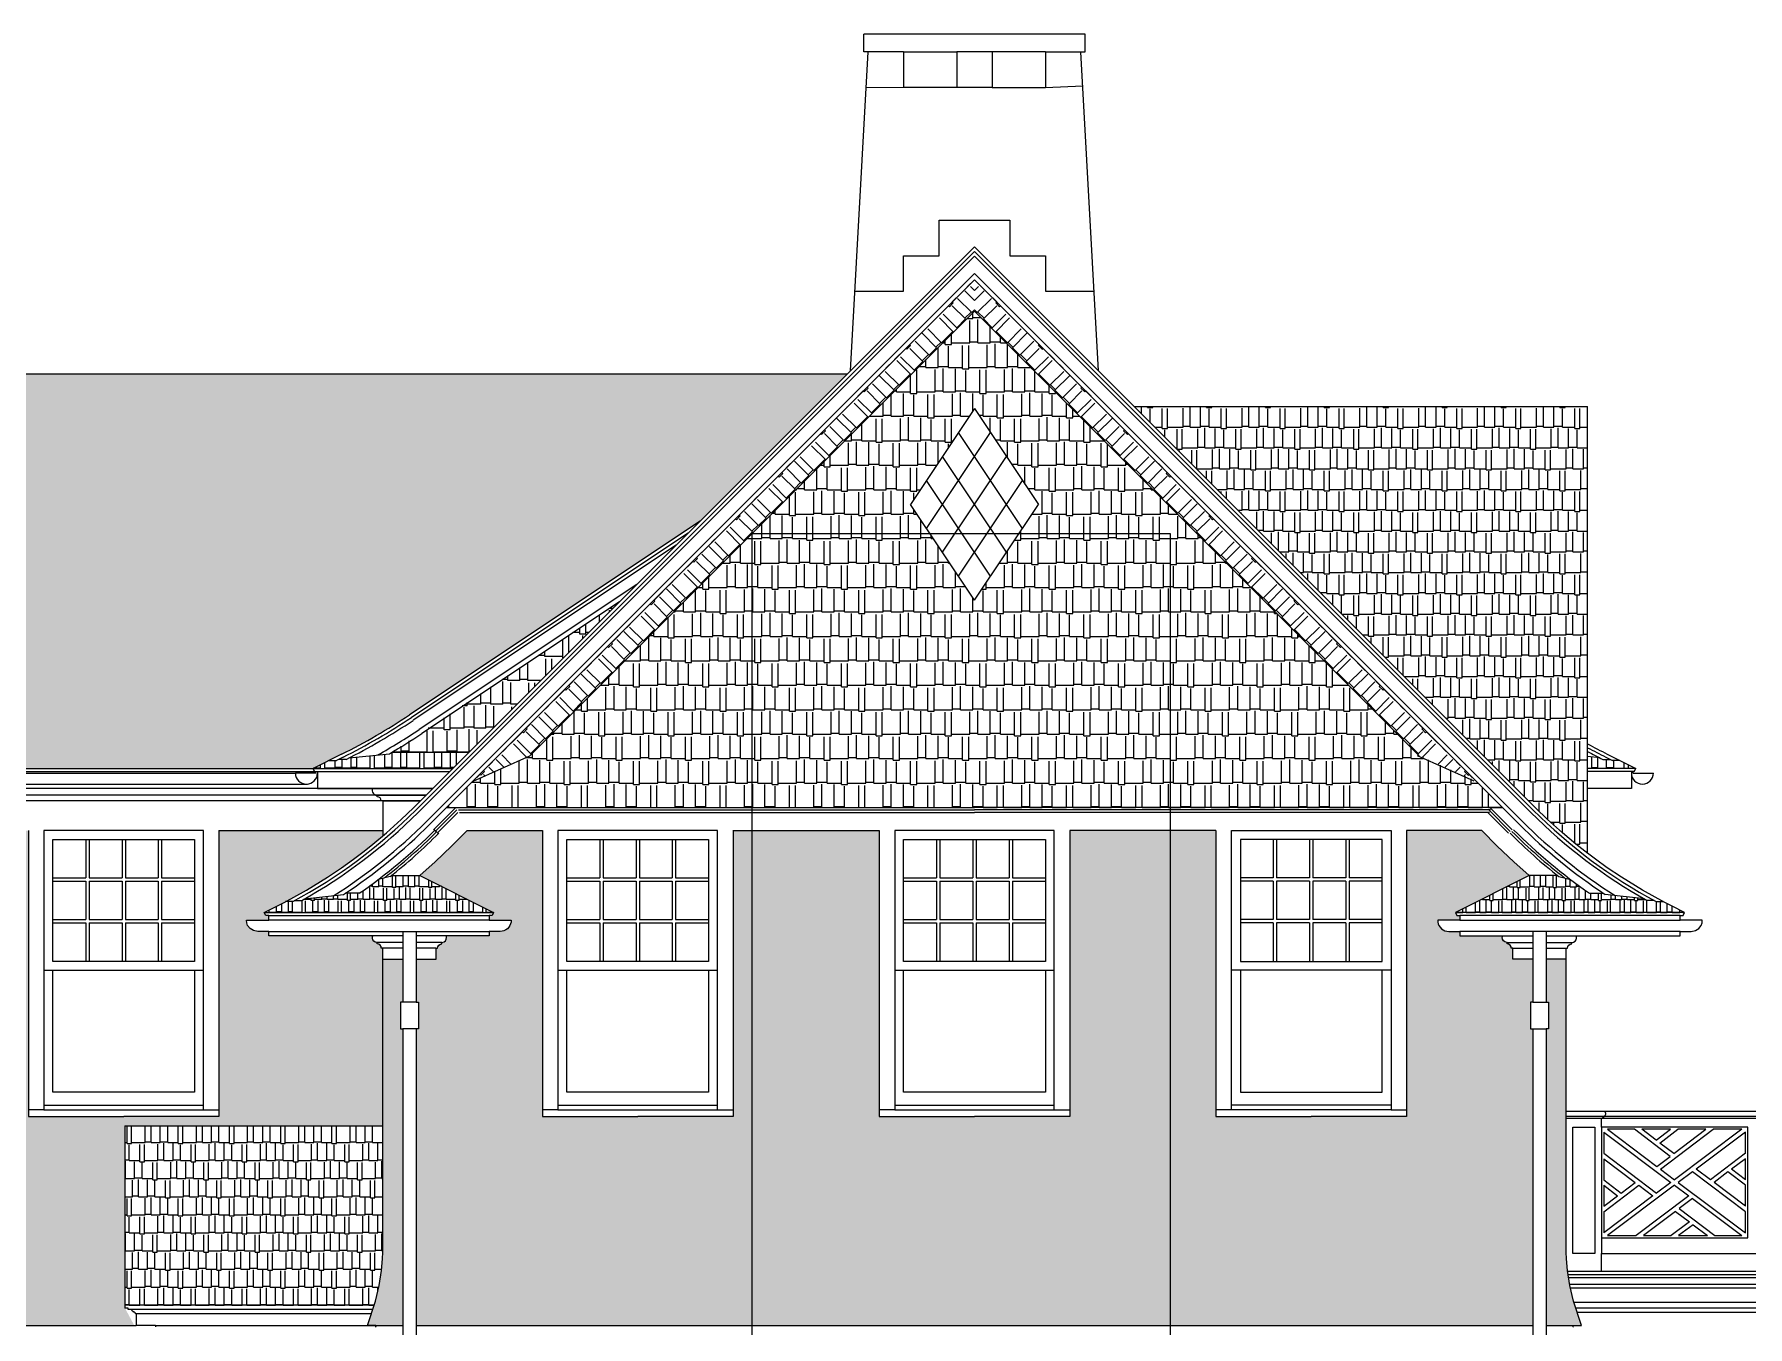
# Model space of a CAD drawing. Header units: inches. Extents: x 1902 to 78711, y -439399 to 11089.
# Drawn here: x 77982.6 to 78369.3, y -3200.3 to -2908.6 of the extents above; entities that cross this region are included whole.
import ezdxf

# ---------------------------------------------------------------- set-up
doc = ezdxf.new("R2010")
doc.units = ezdxf.units.IN
doc.header["$LTSCALE"] = 48
doc.header["$MEASUREMENT"] = 0
doc.layers.add('0_NONPRINT', color=8, linetype='CONTINUOUS', plot=False)
for name, color, linetype in [('1WHITE', 7, 'CONTINUOUS'), ('2MAGENTA', 6, 'CONTINUOUS'), ('3BLUE', 5, 'CONTINUOUS'), ('4CYAN', 4, 'CONTINUOUS'), ('8GREY', 8, 'CONTINUOUS'), ('A-CLEANPRINT', 8, 'CONTINUOUS'), ('A-TEXT', 6, 'CONTINUOUS')]:
    doc.layers.add(name, color=color, linetype=linetype)

# ---------------------------------------------------------------- blocks, each defined once
blk = doc.blocks.new('Window- Bs No trim')
at = {"layer": '1WHITE'}
for points in [[(-16, -2), (16, -2), (16, -29.5), (-16, -29.5)], [(-16, -31.5), (16, -31.5), (16, -59), (-16, -59)]]:
    blk.add_lwpolyline(points, close=True, dxfattribs=at)
at = {"layer": '2MAGENTA'}
blk.add_line((-18, -31.5), (18, -31.5), dxfattribs=at)
blk.add_lwpolyline([(-18, -63), (18, -63), (18, 0), (-18, 0)], close=True, dxfattribs=at)
at = {"layer": '8GREY', "ltscale": 0.25}
for p, q in [((-8.56, -2), (-8.56, -10.67)), ((-7.81, -2), (-7.81, -10.67)), ((-0.37, -2), (-0.37, -10.67)), ((0.38, -2), (0.38, -10.67)), ((7.81, -2), (7.81, -10.67)), ((8.56, -2), (8.56, -10.67)), ((-16, -10.67), (-8.56, -10.67)), ((-16, -11.42), (-8.56, -11.42)), ((-8.56, -11.42), (-8.56, -20.08)), ((-7.81, -10.67), (-0.37, -10.67)), ((-7.81, -11.42), (-0.37, -11.42)), ((-7.81, -11.42), (-7.81, -20.08)), ((-0.37, -11.42), (-0.37, -20.08)), ((0.38, -10.67), (7.81, -10.67)), ((0.38, -11.42), (7.81, -11.42)), ((0.38, -11.42), (0.38, -20.08)), ((7.81, -11.42), (7.81, -20.08)), ((8.56, -10.67), (16, -10.67)), ((8.56, -11.42), (16, -11.42)), ((8.56, -11.42), (8.56, -20.08)), ((-16, -20.08), (-8.56, -20.08)), ((-16, -20.83), (-8.56, -20.83)), ((-8.56, -20.83), (-8.56, -29.5)), ((-7.81, -20.08), (-0.37, -20.08)), ((-7.81, -20.83), (-0.37, -20.83)), ((-7.81, -20.83), (-7.81, -29.5)), ((-0.37, -20.83), (-0.37, -29.5)), ((0.38, -20.08), (7.81, -20.08)), ((0.38, -20.83), (7.81, -20.83)), ((0.38, -20.83), (0.38, -29.5)), ((7.81, -20.83), (7.81, -29.5)), ((8.56, -20.08), (16, -20.08)), ((8.56, -20.83), (16, -20.83)), ((8.56, -20.83), (8.56, -29.5))]:
    blk.add_line(p, q, dxfattribs=at)
at = {"layer": '8GREY'}
blk.add_line((-18, -62), (18, -62), dxfattribs=at)
blk = doc.blocks.new('Window- Bs')
at = {"layer": '1WHITE'}
for p, q in [((-21.51, 0), (-21.51, -64.5)), ((21.51, 0), (21.51, -64.5)), ((-21.51, -64.5), (0, -64.5)), ((21.51, -64.5), (0, -64.5))]:
    blk.add_line(p, q, dxfattribs=at)
at = {"layer": '8GREY'}
for p, q in [((-18, -63), (-21.5, -63)), ((18, -63), (21.5, -63))]:
    blk.add_line(p, q, dxfattribs=at)
at = {"layer": '8GREY', "extrusion": (0, 0, -1), "zscale": -1}
blk.add_blockref('Window- Bs No trim', (0, 0), dxfattribs=at)

msp = doc.modelspace()

# ---------------------------------------------------------------- hatches: boundary and pattern name
at = {"layer": '8GREY'}
h = msp.add_hatch(dxfattribs=at)
h.set_pattern_fill('AR-RSHKE', color=256, scale=0.4, angle=314.9956, style=0)
h.set_pattern_definition([(225.0044, (78242.9254, -2915.841), (-10.60631, -3.8192), [2.4, -2, 2.8, -1.2, 3.6, -1.6]), (225.0044, (78241.087, -2917.3966), (-10.60631, -3.8192), [2, -7.6, 1.6, -2.4]), (225.0044, (78238.047, -2921.1445), (-10.60631, -3.8192), [1.2, -12.4]), (135.0044, (78242.9254, -2915.841), (-0.9904, 5.7982), [4.6, -14.6]), (135.0044, (78241.2285, -2917.538), (-0.9904, 5.7982), [4.5, -14.7]), (135.0044, (78239.8144, -2918.9524), (-0.9904, 5.7982), [4.2, -15]), (135.0044, (78238.0468, -2921.1445), (-0.9904, 5.7982), [4.6, -14.6]), (135.0044, (78237.1984, -2921.993), (-0.9904, 5.7982), [4.6, -14.6]), (135.0044, (78234.4408, -2924.3268), (-0.9904, 5.7982), [4.4, -14.8])])
h.paths.add_polyline_path([(78194.77, -2964), (78194.77, -2971.07), (78094.39, -3071.44), (78081.62, -3077.15)])
h = msp.add_hatch(dxfattribs=at)
h.set_pattern_fill('AR-RSHKE', color=256, scale=0.4, angle=314.9956, style=0)
h.set_pattern_definition([(314.9956, (78146.6085, -2915.841), (10.60631, -3.8192), [2.4, -2, 2.8, -1.2, 3.6, -1.6]), (314.9956, (78148.447, -2917.3966), (10.60631, -3.8192), [2, -7.6, 1.6, -2.4]), (314.9956, (78151.487, -2921.1445), (10.60631, -3.8192), [1.2, -12.4]), (44.9956, (78146.6085, -2915.841), (0.9904, 5.7982), [4.6, -14.6]), (44.9956, (78148.3054, -2917.538), (0.9904, 5.7982), [4.5, -14.7]), (44.9956, (78149.7195, -2918.9524), (0.9904, 5.7982), [4.2, -15]), (44.9956, (78151.487, -2921.1445), (0.9904, 5.7982), [4.6, -14.6]), (44.9956, (78152.3356, -2921.993), (0.9904, 5.7982), [4.6, -14.6]), (44.9956, (78155.093, -2924.3268), (0.9904, 5.7982), [4.4, -14.8])])
h.paths.add_polyline_path([(78194.77, -2964), (78194.77, -2971.07), (78295.14, -3071.44), (78307.91, -3077.15)])
h = msp.add_hatch(dxfattribs=at)
h.set_pattern_fill('AR-RSHKE', color=256, scale=0.46, style=0)
h.set_pattern_definition([(0, (77581.6694, -3083.1466), (11.73, 5.52), [2.76, -2.3, 3.22, -1.38, 4.14, -1.84]), (0, (77584.4294, -3082.9166), (11.73, 5.52), [2.3, -8.74, 1.84, -2.76]), (0, (77589.9494, -3083.4916), (11.73, 5.52), [1.38, -14.26]), (90, (77581.6694, -3083.1466), (-3.91, 5.52), [5.29, -16.79]), (90, (77584.4294, -3083.1466), (-3.91, 5.52), [5.175, -16.905]), (90, (77586.7294, -3083.1466), (-3.91, 5.52), [4.83, -17.25]), (90, (77589.9494, -3083.4916), (-3.91, 5.52), [5.29, -16.79]), (90, (77591.3294, -3083.4916), (-3.91, 5.52), [5.29, -16.79]), (90, (77595.4694, -3083.1466), (-3.91, 5.52), [5.06, -17.02])])
h.paths.add_polyline_path([(78194.77, -2971.07), (78194.77, -2993.07), (78180.34, -3014.7), (78194.77, -3036.34), (78209.19, -3014.7), (78194.77, -2993.07), (78194.77, -2971.07), (78295.14, -3071.44), (78307.91, -3077.15), (78313.91, -3083.15), (78194.77, -3083.15), (78075.62, -3083.15), (78081.62, -3077.15), (78094.39, -3071.44)])
h = msp.add_hatch(dxfattribs=at)
h.set_pattern_fill('AR-RSHKE', color=256, scale=0.312, style=0)
h.set_pattern_definition([(180, (77974.7007, -3074.296), (-7.956, 3.744), [1.872, -1.56, 2.184, -0.936, 2.808, -1.248]), (180, (77972.8287, -3074.14), (-7.956, 3.744), [1.56, -5.928, 1.248, -1.872]), (180, (77969.0847, -3074.53), (-7.956, 3.744), [0.936, -9.672]), (90, (77974.7007, -3074.296), (2.652, 3.744), [3.588, -11.388]), (90, (77972.8287, -3074.296), (2.652, 3.744), [3.51, -11.466]), (90, (77971.2687, -3074.296), (2.652, 3.744), [3.276, -11.7]), (90, (77969.0847, -3074.53), (2.652, 3.744), [3.588, -11.388]), (90, (77968.1487, -3074.53), (2.652, 3.744), [3.588, -11.388]), (90, (77965.3407, -3074.296), (2.652, 3.744), [3.432, -11.544])])
h.paths.add_polyline_path([(77671.39, -2985.2), (78166.14, -2985.2), (78132.86, -3018.48), (78067.27, -3062.21), (78059.75, -3066.89), (78051.96, -3071.09), (78045.53, -3074.31), (77760.49, -3074.3)])
h = msp.add_hatch(dxfattribs=at)
h.set_pattern_fill('AR-RSHKE', color=256, scale=0.391, style=0)
h.set_pattern_definition([(7e-15, (78333.1406, -2992.573), (9.9705, 4.692), [2.346, -1.955, 2.737, -1.173, 3.519, -1.564]), (7e-15, (78335.4866, -2992.3777), (9.9705, 4.692), [1.955, -7.429, 1.564, -2.346]), (7e-15, (78340.1786, -2992.8664), (9.9705, 4.692), [1.173, -12.121]), (90, (78333.1406, -2992.5732), (-3.3235, 4.692), [4.4965, -14.2715]), (90, (78335.4866, -2992.5732), (-3.3235, 4.692), [4.39875, -14.36925]), (90, (78337.4416, -2992.5732), (-3.3235, 4.692), [4.1055, -14.6625]), (90, (78340.1786, -2992.8664), (-3.3235, 4.692), [4.4965, -14.2715]), (90, (78341.3516, -2992.8664), (-3.3235, 4.692), [4.4965, -14.2715]), (90, (78344.8706, -2992.5732), (-3.3235, 4.692), [4.301, -14.467])])
h.paths.add_polyline_path([(78321.38, -3083.18), (78230.77, -2992.57), (78333.14, -2992.57), (78333.14, -3093.48), (78332.48, -3092.98), (78330.51, -3091.42), (78327.47, -3088.86), (78324.11, -3085.83)])
h = msp.add_hatch(dxfattribs=at)
h.set_pattern_fill('AR-RSHKE', color=256, scale=0.45, style=0)
h.set_pattern_definition([(180, (78080.6977, -3070.643), (-11.475, 5.4), [2.7, -2.25, 3.15, -1.35, 4.05, -1.8]), (180, (78077.9977, -3070.418), (-11.475, 5.4), [2.25, -8.55, 1.8, -2.7]), (180, (78072.5977, -3070.9804), (-11.475, 5.4), [1.35, -13.95]), (90, (78080.6977, -3070.643), (3.825, 5.4), [5.175, -16.425]), (90, (78077.9977, -3070.643), (3.825, 5.4), [5.0625, -16.5375]), (90, (78075.7477, -3070.643), (3.825, 5.4), [4.725, -16.875]), (90, (78072.5977, -3070.9804), (3.825, 5.4), [5.175, -16.425]), (90, (78071.2477, -3070.9804), (3.825, 5.4), [5.175, -16.425]), (90, (78067.1977, -3070.643), (3.825, 5.4), [4.95, -16.65])])
h.paths.add_polyline_path([(78114.65, -3036.69), (78080.7, -3070.64), (78063.33, -3070.64)])
h = msp.add_hatch(dxfattribs=at)
h.set_pattern_fill('AR-RSHKE', color=256, scale=0.33, style=0)
h.set_pattern_definition([(180, (77145.2678, -3074.2905), (-8.415, 3.96), [1.98, -1.65, 2.31, -0.99, 2.97, -1.32]), (180, (77143.2878, -3074.1255), (-8.415, 3.96), [1.65, -6.27, 1.32, -1.98]), (180, (77139.3278, -3074.538), (-8.415, 3.96), [0.99, -10.23]), (90, (77145.2678, -3074.2905), (2.805, 3.96), [3.795, -12.045]), (90, (77143.2878, -3074.2905), (2.805, 3.96), [3.7125, -12.1275]), (90, (77141.6378, -3074.2905), (2.805, 3.96), [3.465, -12.375]), (90, (77139.3278, -3074.538), (2.805, 3.96), [3.795, -12.045]), (90, (77138.3378, -3074.538), (2.805, 3.96), [3.795, -12.045]), (90, (77135.3678, -3074.2905), (2.805, 3.96), [3.63, -12.21])])
edge = h.paths.add_edge_path()
edge.add_line((78080.7, -3070.64), (78077.03, -3074.31))
edge.add_line((78077.03, -3074.31), (78045.53, -3074.31))
edge.add_line((78045.53, -3074.31), (78049.1, -3072.52))
edge.add_line((78049.1, -3072.52), (78050.78, -3072.52))
edge.add_line((78050.78, -3072.52), (78051.28, -3072.27))
edge.add_line((78051.28, -3072.27), (78052.96, -3072.27))
edge.add_arc((77988.23, -2943.64), 144, 296.7137, 297.0148)
edge.add_line((78053.64, -3071.93), (78062.74, -3070.99))
edge.add_arc((77988.23, -2943.64), 147.55, 300.3294, 300.5981)
edge.add_line((78063.33, -3070.64), (78073.94, -3070.64))
edge.add_line((78073.94, -3070.64), (78080.7, -3070.64))
h = msp.add_hatch(dxfattribs=at)
h.set_pattern_fill('AR-RSHKE', color=256, scale=0.33, style=0)
h.set_pattern_definition([(0, (79244.259, -3074.283), (8.415, 3.96), [1.98, -1.65, 2.31, -0.99, 2.97, -1.32]), (0, (79246.239, -3074.118), (8.415, 3.96), [1.65, -6.27, 1.32, -1.98]), (0, (79250.199, -3074.5306), (8.415, 3.96), [0.99, -10.23]), (90, (79244.2591, -3074.283), (-2.805, 3.96), [3.795, -12.045]), (90, (79246.2391, -3074.283), (-2.805, 3.96), [3.7125, -12.1275]), (90, (79247.8891, -3074.283), (-2.805, 3.96), [3.465, -12.375]), (90, (79250.1991, -3074.5306), (-2.805, 3.96), [3.795, -12.045]), (90, (79251.1891, -3074.5306), (-2.805, 3.96), [3.795, -12.045]), (90, (79254.1591, -3074.283), (-2.805, 3.96), [3.63, -12.21])])
edge = h.paths.add_edge_path()
edge.add_line((78333.14, -3071.64), (78333.14, -3074.3))
edge.add_line((78333.14, -3074.3), (78344, -3074.3))
edge.add_line((78344, -3074.3), (78340.42, -3072.51))
edge.add_line((78340.42, -3072.51), (78338.75, -3072.51))
edge.add_line((78338.75, -3072.51), (78338.25, -3072.26))
edge.add_line((78338.25, -3072.26), (78336.57, -3072.26))
edge.add_arc((78401.3, -2943.63), 144, 242.9852, 243.2863, ccw=False)
edge.add_line((78335.89, -3071.92), (78333.14, -3071.64))
h = msp.add_hatch(dxfattribs=at)
h.set_pattern_fill('AR-RSHKE', color=256, scale=0.47, style=0)
h.set_pattern_definition([(0, (77868.6684, -3200.053), (11.985, 5.64), [2.82, -2.35, 3.29, -1.41, 4.23, -1.88]), (0, (77871.4884, -3199.818), (11.985, 5.64), [2.35, -8.93, 1.88, -2.82]), (0, (77877.1284, -3200.4055), (11.985, 5.64), [1.41, -14.57]), (90, (77868.6684, -3200.053), (-3.995, 5.64), [5.405, -17.155]), (90, (77871.4884, -3200.053), (-3.995, 5.64), [5.2875, -17.2725]), (90, (77873.8384, -3200.053), (-3.995, 5.64), [4.935, -17.625]), (90, (77877.1284, -3200.4055), (-3.995, 5.64), [5.405, -17.155]), (90, (77878.5384, -3200.4055), (-3.995, 5.64), [5.405, -17.155]), (90, (77882.7684, -3200.053), (-3.995, 5.64), [5.17, -17.39])])
edge = h.paths.add_edge_path()
edge.add_line((78003.06, -3154.96), (78061.27, -3154.96))
edge.add_line((78061.27, -3154.96), (78061.27, -3114.87))
edge.add_line((78061.27, -3114.87), (78060.91, -3114.87))
edge.add_line((78060.91, -3114.87), (78060.84, -3114.54))
edge.add_line((78060.84, -3114.54), (78060.63, -3114.21))
edge.add_line((78060.63, -3114.21), (78060.32, -3114))
edge.add_line((78060.32, -3114), (78059.97, -3113.94))
edge.add_line((78059.97, -3113.94), (78059.97, -3113.6))
edge.add_line((78059.97, -3113.6), (78059.55, -3113.51))
edge.add_line((78059.55, -3113.51), (78059.2, -3113.28))
edge.add_line((78059.2, -3113.28), (78058.98, -3112.97))
edge.add_line((78058.98, -3112.97), (78058.85, -3112.5))
edge.add_line((78058.85, -3112.5), (78058.96, -3112.1))
edge.add_line((78058.96, -3112.1), (78035.52, -3112.1))
edge.add_line((78035.52, -3112.1), (78035.52, -3111.1))
edge.add_line((78035.52, -3111.1), (78033.02, -3111.1))
edge.add_line((78033.02, -3111.1), (78032.09, -3110.92))
edge.add_line((78032.09, -3110.92), (78031.32, -3110.44))
edge.add_line((78031.32, -3110.44), (78030.74, -3109.74))
edge.add_line((78030.74, -3109.74), (78030.58, -3109.18))
edge.add_line((78030.58, -3109.18), (78030.52, -3108.6))
edge.add_line((78030.52, -3108.6), (78035.52, -3108.6))
edge.add_line((78035.52, -3108.6), (78035.52, -3108.22))
edge.add_line((78035.52, -3108.22), (78035.52, -3107.48))
edge.add_line((78035.52, -3107.48), (78034.85, -3107.48))
edge.add_line((78034.85, -3107.48), (78034.51, -3106.81))
edge.add_line((78034.51, -3106.81), (78037.36, -3105.38))
edge.add_line((78037.36, -3105.38), (78039, -3104.55))
edge.add_line((78039, -3104.55), (78044, -3101.79))
edge.add_line((78044, -3101.79), (78048.73, -3098.89))
edge.add_line((78048.73, -3098.89), (78051.95, -3096.72))
edge.add_line((78051.95, -3096.72), (78054.62, -3094.82))
edge.add_line((78054.62, -3094.82), (78057.05, -3092.98))
edge.add_line((78057.05, -3092.98), (78059.02, -3091.42))
edge.add_line((78059.02, -3091.42), (78061.27, -3089.53))
edge.add_line((78061.27, -3089.53), (78061.27, -3088.36))
edge.add_line((78061.27, -3088.36), (78024.27, -3088.36))
edge.add_line((78024.27, -3088.36), (78024.27, -3152.86))
edge.add_line((78024.27, -3152.86), (78002.77, -3152.86))
edge.add_line((78002.77, -3152.86), (77981.26, -3152.86))
edge.add_line((77981.26, -3152.86), (77981.26, -3088.36))
edge.add_line((77981.26, -3088.36), (77940.27, -3088.36))
edge.add_line((77940.27, -3088.36), (77940.27, -3152.86))
edge.add_line((77940.27, -3152.86), (77918.77, -3152.86))
edge.add_line((77918.77, -3152.86), (77897.26, -3152.86))
edge.add_line((77897.26, -3152.86), (77897.26, -3088.36))
edge.add_line((77897.26, -3088.36), (77856.27, -3088.36))
edge.add_line((77856.27, -3088.36), (77856.27, -3152.86))
edge.add_line((77856.27, -3152.86), (77834.77, -3152.86))
edge.add_line((77834.77, -3152.86), (77813.26, -3152.86))
edge.add_line((77813.26, -3152.86), (77813.26, -3088.36))
edge.add_line((77813.26, -3088.36), (77774.91, -3088.36))
edge.add_line((77774.91, -3088.36), (77775.47, -3088.86))
edge.add_line((77775.47, -3088.86), (77778.51, -3091.42))
edge.add_line((77778.51, -3091.42), (77780.48, -3092.98))
edge.add_line((77780.48, -3092.98), (77782.91, -3094.82))
edge.add_line((77782.91, -3094.82), (77785.58, -3096.72))
edge.add_line((77785.58, -3096.72), (77788.81, -3098.89))
edge.add_line((77788.81, -3098.89), (77793.54, -3101.79))
edge.add_line((77793.54, -3101.79), (77798.54, -3104.55))
edge.add_line((77798.54, -3104.55), (77800.18, -3105.38))
edge.add_line((77800.18, -3105.38), (77803.03, -3106.81))
edge.add_line((77803.03, -3106.81), (77802.69, -3107.48))
edge.add_line((77802.69, -3107.48), (77802.02, -3107.48))
edge.add_line((77802.02, -3107.48), (77802.02, -3108.22))
edge.add_line((77802.02, -3108.22), (77802.02, -3108.6))
edge.add_line((77802.02, -3108.6), (77807.01, -3108.6))
edge.add_line((77807.01, -3108.6), (77806.95, -3109.18))
edge.add_line((77806.95, -3109.18), (77806.79, -3109.74))
edge.add_line((77806.79, -3109.74), (77806.22, -3110.44))
edge.add_line((77806.22, -3110.44), (77805.45, -3110.92))
edge.add_line((77805.45, -3110.92), (77804.52, -3111.1))
edge.add_line((77804.52, -3111.1), (77802.02, -3111.1))
edge.add_line((77802.02, -3111.1), (77802.02, -3112.1))
edge.add_line((77802.02, -3112.1), (77778.57, -3112.1))
edge.add_line((77778.57, -3112.1), (77778.68, -3112.5))
edge.add_line((77778.68, -3112.5), (77778.55, -3112.97))
edge.add_line((77778.55, -3112.97), (77778.33, -3113.28))
edge.add_line((77778.33, -3113.28), (77777.98, -3113.51))
edge.add_line((77777.98, -3113.51), (77777.56, -3113.6))
edge.add_line((77777.56, -3113.6), (77777.56, -3113.94))
edge.add_line((77777.56, -3113.94), (77777.21, -3114))
edge.add_line((77777.21, -3114), (77776.9, -3114.21))
edge.add_line((77776.9, -3114.21), (77776.69, -3114.54))
edge.add_line((77776.69, -3114.54), (77776.63, -3114.87))
edge.add_line((77776.63, -3114.87), (77776.27, -3114.87))
edge.add_line((77776.27, -3114.87), (77776.27, -3114.87))
edge.add_line((77776.27, -3114.87), (77776.27, -3183.55))
edge.add_line((77776.27, -3183.55), (77776.36, -3185.01))
edge.add_line((77776.36, -3185.01), (77776.6, -3187.66))
edge.add_line((77776.6, -3187.66), (77777.12, -3191.07))
edge.add_line((77777.12, -3191.07), (77777.92, -3194.56))
edge.add_line((77777.92, -3194.56), (77779.77, -3200.05))
edge.add_line((77779.77, -3200.05), (77780.86, -3200.05))
edge.add_arc((77733.77, -3164.1), 59.25, 322.6421, 357.0166)
edge.add_line((77792.94, -3167.18), (77840.6, -3167.18))
edge.add_arc((77899.77, -3164.1), 59.25, 182.9834, 217.358)
edge.add_line((77852.67, -3200.05), (78005.16, -3200.05))
edge.add_line((78005.16, -3200.05), (78003.06, -3196.15))
edge.add_line((78003.06, -3196.15), (78003.06, -3154.96))
h = msp.add_hatch(dxfattribs=at)
h.set_pattern_fill('AR-RSHKE', color=256, scale=0.47, style=0)
h.set_pattern_definition([(0, (77580.184, -3200.0527), (11.985, 5.64), [2.82, -2.35, 3.29, -1.41, 4.23, -1.88]), (0, (77583.004, -3199.8177), (11.985, 5.64), [2.35, -8.93, 1.88, -2.82]), (0, (77588.644, -3200.405), (11.985, 5.64), [1.41, -14.57]), (90, (77580.184, -3200.0527), (-3.995, 5.64), [5.405, -17.155]), (90, (77583.004, -3200.0527), (-3.995, 5.64), [5.2875, -17.2725]), (90, (77585.354, -3200.0527), (-3.995, 5.64), [4.935, -17.625]), (90, (77588.644, -3200.405), (-3.995, 5.64), [5.405, -17.155]), (90, (77590.054, -3200.405), (-3.995, 5.64), [5.405, -17.155]), (90, (77594.284, -3200.0527), (-3.995, 5.64), [5.17, -17.39])])
h.paths.add_polyline_path([(78068.77, -3133.1), (78069.27, -3133.1), (78069.27, -3127.1), (78068.77, -3127.1), (78068.77, -3117.35), (78073.26, -3117.35), (78073.26, -3114.87), (78073.62, -3114.87), (78073.68, -3114.55), (78073.9, -3114.21), (78074.27, -3113.98), (78074.56, -3113.94), (78074.56, -3113.6), (78075.06, -3113.48), (78075.39, -3113.22), (78075.58, -3112.88), (78075.66, -3112.42), (78075.57, -3112.1), (78085.23, -3112.1), (78085.23, -3111.1), (78088.02, -3111.1), (78088.59, -3110.95), (78089.01, -3110.75), (78089.35, -3110.5), (78089.69, -3110.15), (78089.94, -3109.77), (78090.09, -3109.41), (78090.19, -3109.04), (78090.23, -3108.6), (78085.23, -3108.6), (78085.23, -3107.48), (78085.9, -3107.48), (78086.23, -3106.81), (78069.6, -3098.49), (78073.06, -3095.4), (78076.78, -3091.83), (78080.25, -3088.36), (78097.26, -3088.36), (78097.26, -3152.86), (78118.77, -3152.86), (78140.27, -3152.86), (78140.27, -3088.36), (78173.26, -3088.36), (78173.26, -3152.86), (78194.77, -3152.86), (78216.27, -3152.86), (78216.27, -3088.36), (78249.26, -3088.36), (78249.26, -3152.86), (78270.77, -3152.86), (78292.27, -3152.86), (78292.27, -3088.36), (78309.28, -3088.36), (78312.76, -3091.83), (78316.47, -3095.4), (78319.93, -3098.49), (78303.3, -3106.81), (78303.64, -3107.48), (78304.31, -3107.48), (78304.31, -3108.6), (78299.31, -3108.6), (78299.34, -3109.04), (78299.44, -3109.41), (78299.59, -3109.77), (78299.84, -3110.15), (78300.18, -3110.5), (78300.52, -3110.75), (78300.94, -3110.95), (78301.38, -3111.07), (78301.81, -3111.1), (78304.31, -3111.1), (78304.31, -3112.1), (78313.96, -3112.1), (78313.87, -3112.42), (78313.95, -3112.88), (78314.15, -3113.22), (78314.48, -3113.48), (78314.98, -3113.6), (78314.98, -3113.94), (78315.26, -3113.98), (78315.64, -3114.21), (78315.85, -3114.55), (78315.91, -3114.87), (78316.27, -3114.87), (78316.27, -3117.35), (78320.77, -3117.35), (78320.77, -3127.1), (78320.27, -3127.1), (78320.27, -3133.1), (78320.77, -3133.1), (78320.77, -3200.05), (78068.77, -3200.05)])
h.paths.add_polyline_path([(78323.77, -3133.1), (78324.27, -3133.1), (78324.27, -3127.1), (78323.77, -3127.1), (78323.77, -3117.35), (78328.27, -3117.35), (78328.27, -3183.55), (78328.36, -3185.01), (78328.6, -3187.66), (78329.12, -3191.07), (78329.92, -3194.56), (78331.77, -3200.05), (78323.77, -3200.05)])
h.paths.add_polyline_path([(78061.27, -3117.35), (78065.77, -3117.35), (78065.77, -3127.1), (78065.27, -3127.1), (78065.27, -3133.1), (78065.77, -3133.1), (78065.77, -3200.05), (78059.64, -3200.05), (78059.64, -3200.05), (78057.76, -3200.05), (78059.61, -3194.56), (78060.41, -3191.07), (78060.94, -3187.66), (78061.18, -3185.01), (78061.27, -3183.55)])
h = msp.add_hatch(dxfattribs=at)
h.set_pattern_fill('AR-RSHKE', color=256, scale=0.24, style=0)
h.set_pattern_definition([(180, (79304.7254, -3106.805), (-6.12, 2.88), [1.44, -1.2, 1.68, -0.72, 2.16, -0.96]), (180, (79303.2854, -3106.685), (-6.12, 2.88), [1.2, -4.56, 0.96, -1.44]), (180, (79300.4054, -3106.985), (-6.12, 2.88), [0.72, -7.44]), (90, (79304.7254, -3106.805), (2.04, 2.88), [2.76, -8.76]), (90, (79303.2854, -3106.805), (2.04, 2.88), [2.7, -8.82]), (90, (79302.0854, -3106.805), (2.04, 2.88), [2.52, -9]), (90, (79300.4054, -3106.985), (2.04, 2.88), [2.76, -8.76]), (90, (79299.6854, -3106.985), (2.04, 2.88), [2.76, -8.76]), (90, (79297.5254, -3106.805), (2.04, 2.88), [2.64, -8.88])])
edge = h.paths.add_edge_path()
edge.add_arc((77984.35, -2999.41), 123.75, 303.3635, 303.5926)
edge.add_line((78052.82, -3102.49), (78055.94, -3102.49))
edge.add_arc((77984.35, -2999.41), 125.5, 304.7771, 307.2174)
edge.add_line((78060.26, -3099.35), (78062.89, -3098.73))
edge.add_arc((77984.35, -2999.41), 126.62, 308.3338, 308.5107)
edge.add_line((78063.2, -3098.49), (78069.6, -3098.49))
edge.add_line((78069.6, -3098.49), (78086.23, -3106.81))
edge.add_line((78086.23, -3106.81), (78034.51, -3106.81))
edge.add_line((78034.51, -3106.81), (78039.32, -3104.37))
edge.add_line((78039.32, -3104.37), (78040.95, -3104.37))
edge.add_arc((77984.35, -2999.41), 119.25, 298.3358, 298.5878)
edge.add_line((78041.41, -3104.12), (78042.96, -3104.12))
edge.add_arc((77984.35, -2999.41), 120, 299.238, 299.5719)
edge.add_line((78043.57, -3103.77), (78052.41, -3102.76))
h = msp.add_hatch(dxfattribs=at)
h.set_pattern_fill('AR-RSHKE', color=256, scale=0.24, style=0)
h.set_pattern_definition([(7e-15, (77084.8086, -3106.805), (6.12, 2.88), [1.44, -1.2, 1.68, -0.72, 2.16, -0.96]), (7e-15, (77086.2486, -3106.685), (6.12, 2.88), [1.2, -4.56, 0.96, -1.44]), (7e-15, (77089.1286, -3106.985), (6.12, 2.88), [0.72, -7.44]), (90, (77084.8086, -3106.805), (-2.04, 2.88), [2.76, -8.76]), (90, (77086.2486, -3106.805), (-2.04, 2.88), [2.7, -8.82]), (90, (77087.4486, -3106.805), (-2.04, 2.88), [2.52, -9]), (90, (77089.1286, -3106.985), (-2.04, 2.88), [2.76, -8.76]), (90, (77089.8486, -3106.985), (-2.04, 2.88), [2.76, -8.76]), (90, (77092.0086, -3106.805), (-2.04, 2.88), [2.64, -8.88])])
edge = h.paths.add_edge_path()
edge.add_arc((78405.18, -2999.41), 123.75, 236.4074, 236.6365, ccw=False)
edge.add_line((78336.71, -3102.49), (78333.6, -3102.49))
edge.add_arc((78405.18, -2999.41), 125.5, 232.7826, 235.2229, ccw=False)
edge.add_line((78329.27, -3099.35), (78326.64, -3098.73))
edge.add_arc((78405.18, -2999.41), 126.62, 231.4893, 231.6662, ccw=False)
edge.add_line((78326.34, -3098.49), (78319.93, -3098.49))
edge.add_line((78319.93, -3098.49), (78303.3, -3106.81))
edge.add_line((78303.3, -3106.81), (78355.03, -3106.81))
edge.add_line((78355.03, -3106.81), (78350.21, -3104.37))
edge.add_line((78350.21, -3104.37), (78348.58, -3104.37))
edge.add_arc((78405.18, -2999.41), 119.25, 241.4122, 241.6642, ccw=False)
edge.add_line((78348.12, -3104.12), (78346.57, -3104.12))
edge.add_arc((78405.18, -2999.41), 120, 240.4281, 240.762, ccw=False)
edge.add_line((78345.96, -3103.77), (78337.13, -3102.76))
h = msp.add_hatch(dxfattribs=at)
h.set_pattern_fill('AR-RSHKE,_O', color=256, scale=0.34)
h.set_pattern_definition([(2e-11, (78034.981, -3195.479), (8.67, 4.08), [2.04, -1.7, 2.38, -1.02, 3.06, -1.36]), (2e-11, (78037.021, -3195.309), (8.67, 4.08), [1.7, -6.46, 1.36, -2.04]), (2e-11, (78041.101, -3195.734), (8.67, 4.08), [1.02, -10.54]), (90, (78034.981, -3195.4792), (-2.89, 4.08), [3.91, -12.41]), (90, (78037.021, -3195.4792), (-2.89, 4.08), [3.825, -12.495]), (90, (78038.721, -3195.4792), (-2.89, 4.08), [3.57, -12.75]), (90, (78041.101, -3195.7342), (-2.89, 4.08), [3.91, -12.41]), (90, (78042.121, -3195.7342), (-2.89, 4.08), [3.91, -12.41]), (90, (78045.181, -3195.4792), (-2.89, 4.08), [3.74, -12.58])])
h.paths.add_polyline_path([(78061.27, -3183.55), (78061.27, -3154.96), (78003.06, -3154.96), (78003.06, -3195.48), (78059.3, -3195.48), (78059.61, -3194.56), (78060.41, -3191.07), (78060.94, -3187.66), (78061.18, -3185.01)])

# ---------------------------------------------------------------- linework, layer by layer
at = {"layer": '0_NONPRINT'}
for q in [(78094.39, -3071.44), (78295.14, -3071.44)]:
    msp.add_line((78194.77, -2971.07), q, dxfattribs=at)
at = {"layer": '1WHITE'}
for p, q in [((78194.77, -2958.69), (78069.2, -3084.26)), ((78194.77, -2958.69), (78320.33, -3084.26)), ((78194.77, -2964), (78071.86, -3086.91)), ((78194.77, -2964), (78317.68, -3086.91)), ((78127.45, -3023.89), (78068.11, -3063.45)), ((78114.65, -3036.69), (78070.07, -3066.41)), ((78049.1, -3072.52), (78050.78, -3072.52)), ((78052.29, -3071.76), (78050.78, -3072.52)), ((78052.96, -3072.27), (78051.28, -3072.27)), ((78053.64, -3071.93), (78062.74, -3070.99)), ((78081.62, -3077.15), (78094.39, -3071.44)), ((78307.54, -3077.15), (78294.76, -3071.44)), ((77760.49, -3074.3), (78077.04, -3074.3)), ((78045.53, -3074.31), (78077.03, -3074.31)), ((78045.86, -3074.98), (78076.36, -3074.98)), ((78069.72, -3081.62), (77767.82, -3081.62)), ((78061.27, -3081.64), (78069.69, -3081.64)), ((78078.19, -3084.27), (78073.51, -3088.94)), ((78078.56, -3084.27), (78194.77, -3084.27)), ((78310.97, -3084.27), (78194.77, -3084.27)), ((78310.6, -3084.27), (78315.27, -3088.94)), ((78024.27, -3088.36), (78061.27, -3088.36)), ((78062.89, -3098.73), (78060.26, -3099.35)), ((78063.2, -3098.49), (78069.6, -3098.49)), ((78326.34, -3098.49), (78319.93, -3098.49)), ((78326.64, -3098.73), (78329.27, -3099.35)), ((78040.95, -3104.37), (78039.32, -3104.37)), ((78041.41, -3104.12), (78042.96, -3104.12)), ((78043.57, -3103.77), (78052.41, -3102.76)), ((78055.94, -3102.49), (78052.82, -3102.49)), ((78333.6, -3102.49), (78336.71, -3102.49)), ((78345.96, -3103.77), (78337.13, -3102.76)), ((78348.12, -3104.12), (78346.57, -3104.12)), ((78348.58, -3104.37), (78350.21, -3104.37)), ((78034.51, -3106.81), (78086.23, -3106.81)), ((78035.52, -3107.48), (78085.23, -3107.48)), ((78355.03, -3106.81), (78303.3, -3106.81)), ((78354.02, -3107.48), (78304.31, -3107.48)), ((78065.77, -3114.87), (78061.27, -3114.87)), ((78073.26, -3114.87), (78068.77, -3114.87)), ((78316.27, -3114.87), (78320.77, -3114.87)), ((78323.77, -3114.87), (78328.27, -3114.87)), ((78488.75, -3152.85), (78328.27, -3152.85)), ((78488.25, -3153.35), (78328.27, -3153.35)), ((78369.27, -3155.28), (78336.27, -3155.28)), ((78336.77, -3156.41), (78351.93, -3167.78)), ((78337.6, -3155.78), (78348.76, -3164.16)), ((78351.75, -3161.89), (78343.69, -3155.78)), ((78348.6, -3158.25), (78345.35, -3155.78)), ((78348.6, -3158.25), (78351.86, -3155.78)), ((78349.43, -3158.88), (78353.51, -3155.78)), ((78352.58, -3161.27), (78349.43, -3158.88)), ((78349.6, -3164.78), (78361.47, -3155.78)), ((78352.58, -3161.27), (78359.82, -3155.78)), ((78367.93, -3155.78), (78352.77, -3167.16)), ((78368.77, -3156.41), (78357.66, -3164.74)), ((78336.77, -3161.16), (78348.71, -3170.2)), ((78336.77, -3162.41), (78343.86, -3167.78)), ((78348.76, -3164.16), (78351.75, -3161.89)), ((78368.77, -3161.16), (78360.85, -3167.16)), ((78368.77, -3162.41), (78365.63, -3164.78)), ((78349.6, -3164.78), (78352.77, -3167.16)), ((78356.83, -3165.37), (78353.6, -3167.78)), ((78368.77, -3174.41), (78356.83, -3165.37)), ((78360.85, -3167.16), (78357.66, -3164.74)), ((78364.81, -3165.41), (78361.67, -3167.78)), ((78368.77, -3168.41), (78364.81, -3165.41)), ((78368.77, -3167.16), (78365.63, -3164.78)), ((78336.77, -3167.16), (78340.73, -3170.16)), ((78336.77, -3168.41), (78339.9, -3170.78)), ((78336.77, -3174.41), (78344.69, -3168.41)), ((78352.77, -3168.41), (78337.6, -3179.78)), ((78340.73, -3170.16), (78343.86, -3167.78)), ((78344.69, -3168.41), (78347.88, -3170.83)), ((78351.93, -3167.78), (78348.71, -3170.2)), ((78352.77, -3168.41), (78355.94, -3170.79)), ((78353.6, -3167.78), (78368.77, -3179.16)), ((78368.77, -3173.16), (78361.67, -3167.78)), ((78336.77, -3173.16), (78339.9, -3170.78)), ((78347.88, -3170.83), (78336.77, -3179.16)), ((78355.94, -3170.79), (78344.06, -3179.78)), ((78352.95, -3174.3), (78345.72, -3179.78)), ((78352.95, -3174.3), (78356.1, -3176.69)), ((78356.77, -3171.41), (78353.78, -3173.68)), ((78353.78, -3173.68), (78361.84, -3179.78)), ((78356.77, -3171.41), (78367.93, -3179.78)), ((78356.1, -3176.69), (78352.02, -3179.78)), ((78356.93, -3177.32), (78353.68, -3179.78)), ((78356.93, -3177.32), (78360.19, -3179.78)), ((78497.14, -3188.6), (78328.74, -3188.6)), ((78494.64, -3191.65), (78329.26, -3191.65)), ((78059.3, -3195.48), (78003.06, -3195.48)), ((78058.96, -3196.49), (78004.52, -3196.49)), ((78058.63, -3197.46), (78005.6, -3197.46)), ((78488.42, -3197.1), (78330.78, -3197.1))]:
    msp.add_line(p, q, dxfattribs=at)
for points in [[(78167.77, -2966.57), (78178.77, -2966.57), (78178.77, -2958.57), (78186.77, -2958.57), (78186.77, -2950.57), (78202.77, -2950.57), (78202.77, -2958.57), (78210.77, -2958.57), (78210.77, -2966.57), (78221.77, -2966.57)], [(78069.6, -3098.49), (78073.06, -3095.4), (78076.78, -3091.83), (78080.25, -3088.36)], [(78069.6, -3098.49), (78073.06, -3095.4), (78076.78, -3091.83), (78080.25, -3088.36), (78097.26, -3088.36)], [(78140.27, -3088.36), (78173.26, -3088.36)], [(78249.26, -3088.36), (78216.27, -3088.36)], [(78319.93, -3098.49), (78316.47, -3095.4), (78312.76, -3091.83), (78309.28, -3088.36), (78292.27, -3088.36)], [(78319.93, -3098.49), (78316.47, -3095.4), (78312.76, -3091.83), (78309.28, -3088.36)], [(78068.77, -3117.35), (78073.26, -3117.35), (78073.26, -3114.87), (78073.62, -3114.87), (78073.68, -3114.55), (78073.9, -3114.21), (78074.27, -3113.98), (78074.56, -3113.94), (78074.56, -3113.6), (78075.06, -3113.48), (78075.39, -3113.22), (78075.58, -3112.88), (78075.65, -3112.5), (78075.63, -3112.32), (78075.57, -3112.1)], [(78320.77, -3117.35), (78316.27, -3117.35), (78316.27, -3114.87), (78315.91, -3114.87), (78315.85, -3114.55), (78315.64, -3114.21), (78315.26, -3113.98), (78314.98, -3113.94), (78314.98, -3113.6), (78314.48, -3113.48), (78314.15, -3113.22), (78313.95, -3112.88), (78313.88, -3112.5), (78313.9, -3112.32), (78313.96, -3112.1)], [(78061.27, -3117.35), (78065.77, -3117.35)], [(78328.27, -3117.35), (78323.77, -3117.35)], [(78336.77, -3156.41), (78336.77, -3161.16)], [(78343.69, -3155.78), (78337.6, -3155.78)], [(78351.86, -3155.78), (78345.35, -3155.78)], [(78359.82, -3155.78), (78353.51, -3155.78)], [(78367.93, -3155.78), (78361.47, -3155.78)], [(78368.77, -3161.16), (78368.77, -3156.41)], [(78336.77, -3162.41), (78336.77, -3167.16)], [(78368.77, -3167.16), (78368.77, -3162.41)], [(78336.77, -3168.41), (78336.77, -3173.16)], [(78368.77, -3173.16), (78368.77, -3168.41)], [(78336.77, -3174.41), (78336.77, -3179.16)], [(78368.77, -3179.16), (78368.77, -3174.41)], [(78337.6, -3179.78), (78344.06, -3179.78)], [(78345.72, -3179.78), (78352.02, -3179.78)], [(78353.68, -3179.78), (78360.19, -3179.78)], [(78361.84, -3179.78), (78367.93, -3179.78)]]:
    msp.add_lwpolyline(points, dxfattribs=at)
msp.add_lwpolyline([(78369.27, -3155.28), (78336.27, -3155.28), (78336.27, -3180.28), (78369.27, -3180.28)], close=True, dxfattribs=at)
for centre, radius, start, end in [((77988.23, -2943.64), 144, 296.7137, 303.6901), ((77988.23, -2943.64), 147.55, 300.3294, 303.6901), ((77984.35, -2999.41), 120, 299.238, 315), ((78405.18, -2999.41), 120, 225, 240.762), ((77984.35, -2999.41), 123.75, 303.3635, 315), ((77984.35, -2999.41), 126.62, 308.3338, 315), ((78405.18, -2999.41), 126.62, 225, 231.6662), ((78405.18, -2999.41), 123.75, 225, 236.6365)]:
    msp.add_arc(centre, radius, start, end, dxfattribs=at)
at = {"layer": '2MAGENTA'}
for p, q in [((78178.77, -2912.57), (78170.77, -2912.57)), ((78198.77, -2912.57), (78190.77, -2912.57)), ((78210.77, -2912.57), (78218.77, -2912.57)), ((78077.72, -3083.15), (78072.72, -3088.15)), ((78075.62, -3083.15), (78194.77, -3083.15)), ((78313.91, -3083.15), (78194.77, -3083.15)), ((78311.06, -3083.15), (78316.07, -3088.15)), ((78336.27, -3180.28), (78336.27, -3183.78)), ((78497.64, -3187.85), (78328.63, -3187.85)), ((77852.67, -3200.05), (78005.6, -3200.05)), ((78057.76, -3200.05), (78065.77, -3200.05)), ((78068.77, -3200.05), (78194.77, -3200.05)), ((78194.77, -3200.05), (78320.77, -3200.05)), ((78323.77, -3200.05), (78331.77, -3200.05))]:
    msp.add_line(p, q, dxfattribs=at)
at = {"layer": '2MAGENTA', "ltscale": 0.25}
for p, q in [((77761.55, -3075.35), (78041.52, -3075.35)), ((77764.05, -3077.86), (78044.26, -3077.85)), ((78046.14, -3075.37), (78046.14, -3074.98)), ((78058.94, -3078.87), (78072.47, -3078.87)), ((78085.23, -3108.6), (78035.52, -3108.6)), ((78304.31, -3108.6), (78354.02, -3108.6)), ((78035.52, -3111.1), (78085.23, -3111.1)), ((78354.02, -3111.1), (78304.31, -3111.1)), ((78336.27, -3155.28), (78336.27, -3153.35)), ((78336.43, -3153.35), (78336.27, -3153.35)), ((78336.77, -3153.01), (78336.77, -3152.85)), ((78337.02, -3152.85), (78336.77, -3152.85)), ((78336.96, -3151.86), (78336.96, -3151.78))]:
    msp.add_line(p, q, dxfattribs=at)
at = {"layer": '2MAGENTA'}
for points in [[(78065.77, -3111.1), (78065.77, -3127.1), (78065.27, -3127.1), (78065.27, -3133.1), (78065.77, -3133.1), (78065.77, -3325.1)], [(78068.77, -3111.1), (78068.77, -3127.1), (78069.27, -3127.1), (78069.27, -3133.1), (78068.77, -3133.1), (78068.77, -3325.1)], [(78320.77, -3111.1), (78320.77, -3127.1), (78320.27, -3127.1), (78320.27, -3133.1), (78320.77, -3133.1), (78320.77, -3325.1)], [(78323.77, -3111.1), (78323.77, -3127.1), (78324.27, -3127.1), (78324.27, -3133.1), (78323.77, -3133.1), (78323.77, -3325.1)]]:
    msp.add_lwpolyline(points, dxfattribs=at)
for centre, start, end in [((77984.35, -2999.41), 304.7771, 315), ((78405.18, -2999.41), 225, 235.2229)]:
    msp.add_arc(centre, 125.5, start, end, dxfattribs=at)
at = {"layer": '2MAGENTA', "ltscale": 0.25}
for centre, radius, start, end in [((78336.77, -3153.35), 0.333, 90, 180), ((78336.9, -3152.24), 0.385, 312.2291, 80.8635), ((78337.44, -3152.84), 0.422, 132.2592, 181.6075)]:
    msp.add_arc(centre, radius, start, end, dxfattribs=at)
at = {"layer": '3BLUE'}
for p, q in [((78219.77, -2908.57), (78169.77, -2908.57)), ((78178.77, -2912.57), (78178.77, -2920.57)), ((78178.77, -2912.57), (78190.77, -2912.57)), ((78190.77, -2912.57), (78190.77, -2920.57)), ((78198.77, -2912.57), (78198.76, -2920.57)), ((78210.77, -2912.57), (78198.77, -2912.57)), ((78210.77, -2912.57), (78210.76, -2920.57)), ((78190.77, -2920.59), (78178.77, -2920.57)), ((78198.76, -2920.59), (78210.76, -2920.57)), ((78230.77, -2992.57), (78333.14, -2992.57)), ((78333.14, -3093.48), (78333.14, -2992.57)), ((78132.86, -3018.48), (78067.25, -3062.22)), ((78051.96, -3071.09), (78045.53, -3074.31)), ((78046.14, -3075.37), (78041.52, -3075.37)), ((78045.86, -3074.98), (78045.53, -3074.31)), ((78072.49, -3078.85), (77765.05, -3078.86)), ((78065.77, -3112.1), (78058.96, -3112.1)), ((78073.57, -3112.1), (78068.77, -3112.1)), ((78315.96, -3112.1), (78320.77, -3112.1)), ((78323.77, -3112.1), (78330.57, -3112.1)), ((78488.94, -3151.78), (78328.27, -3151.78)), ((78336.26, -3183.78), (78439.25, -3183.78)), ((78336.26, -3187.78), (78336.26, -3183.78)), ((78490.05, -3194.85), (78330.02, -3194.85)), ((78009.98, -3200.05), (78065.76, -3200.05))]:
    msp.add_line(p, q, dxfattribs=at)
for points in [[(78069.6, -3098.49), (78086.23, -3106.81), (78085.9, -3107.48), (78085.23, -3107.48), (78085.23, -3108.6), (78090.23, -3108.6), (78090.19, -3109.04), (78090.09, -3109.41), (78089.94, -3109.77), (78089.69, -3110.15), (78089.35, -3110.5), (78089.01, -3110.75), (78088.59, -3110.95), (78088.15, -3111.07), (78087.73, -3111.1), (78085.23, -3111.1), (78085.23, -3112.1), (78073.57, -3112.1)], [(78069.6, -3098.49), (78086.23, -3106.81), (78085.9, -3107.48), (78085.23, -3107.48), (78085.23, -3108.6), (78090.23, -3108.6), (78090.19, -3109.04), (78090.09, -3109.41), (78089.94, -3109.77), (78089.69, -3110.15), (78089.35, -3110.5), (78089.01, -3110.75), (78088.59, -3110.95), (78088.15, -3111.07), (78087.73, -3111.1), (78085.23, -3111.1), (78085.23, -3112.1), (78073.57, -3112.1)], [(78319.93, -3098.49), (78303.3, -3106.81), (78303.64, -3107.48), (78304.31, -3107.48), (78304.31, -3108.6), (78299.31, -3108.6), (78299.34, -3109.04), (78299.44, -3109.41), (78299.59, -3109.77), (78299.84, -3110.15), (78300.18, -3110.5), (78300.52, -3110.75), (78300.94, -3110.95), (78301.38, -3111.07), (78301.81, -3111.1), (78304.31, -3111.1), (78304.31, -3112.1), (78315.96, -3112.1)]]:
    msp.add_lwpolyline(points, dxfattribs=at)
for centre, radius, start, end in [((77988.23, -2943.64), 142.5, 296.5651, 303.6901), ((78044.02, -3075.37), 2.5, 180, 0)]:
    msp.add_arc(centre, radius, start, end, dxfattribs=at)
at = {"layer": '4CYAN'}
for p, q in [((78169.77, -2912.57), (78169.77, -2908.57)), ((78219.77, -2912.57), (78219.77, -2908.57)), ((78166.77, -2984.57), (78170.77, -2912.57)), ((78170.77, -2912.57), (78169.77, -2912.57)), ((78222.77, -2984.57), (78218.77, -2912.57)), ((78218.77, -2912.57), (78219.77, -2912.57)), ((77671.39, -2985.2), (78166.14, -2985.2)), ((78046.52, -3074.98), (78046.52, -3078.87)), ((78046.52, -3078.87), (78058.94, -3078.87)), ((78059.96, -3080.7), (78059.96, -3080.35)), ((78061.27, -3081.64), (78060.91, -3081.64)), ((78061.27, -3081.64), (78061.27, -3089.53)), ((78003.06, -3154.96), (78061.27, -3154.96)), ((78003.06, -3154.96), (78003.06, -3196.15)), ((78003.81, -3196.15), (78003.06, -3196.15)), ((78003.81, -3196.49), (78003.81, -3196.15)), ((78004.52, -3196.49), (78003.81, -3196.49)), ((78005.01, -3197.04), (78005.01, -3196.88)), ((78005.6, -3197.46), (78005.44, -3197.46)), ((78005.6, -3197.46), (78005.6, -3200.05)), ((78009.98, -3200.05), (78005.6, -3200.05)), ((78009.98, -3200.05), (78009.98, -3200.35))]:
    msp.add_line(p, q, dxfattribs=at)
for points in [[(78059.77, -3200.41), (78059.64, -3200.35), (78059.64, -3200.05), (78057.76, -3200.05), (78059.61, -3194.56), (78060.41, -3191.07), (78060.94, -3187.66), (78061.18, -3185.01), (78061.27, -3183.55), (78061.27, -3114.87), (78061.27, -3114.87), (78061.27, -3114.87), (78061.27, -3114.87), (78060.91, -3114.87), (78060.84, -3114.54), (78060.63, -3114.21), (78060.32, -3114), (78059.97, -3113.94), (78059.97, -3113.6), (78059.55, -3113.51), (78059.2, -3113.28), (78058.98, -3112.97), (78058.89, -3112.62), (78058.89, -3112.36), (78058.96, -3112.1), (78035.52, -3112.1), (78035.52, -3111.1), (78033.02, -3111.1), (78032.09, -3110.92), (78031.32, -3110.44), (78030.74, -3109.74), (78030.58, -3109.18), (78030.52, -3108.6), (78035.52, -3108.6), (78035.52, -3108.22), (78035.52, -3107.48), (78034.85, -3107.48), (78034.51, -3106.81), (78037.36, -3105.38), (78039, -3104.55), (78044, -3101.79), (78048.73, -3098.89), (78051.95, -3096.72), (78054.62, -3094.82), (78057.05, -3092.98), (78059.02, -3091.42), (78062.06, -3088.86), (78065.42, -3085.83), (78068.16, -3083.18), (78194.77, -2956.57)], [(78329.77, -3200.41), (78329.89, -3200.35), (78329.89, -3200.05), (78331.77, -3200.05), (78329.92, -3194.56), (78329.12, -3191.07), (78328.6, -3187.66), (78328.36, -3185.01), (78328.27, -3183.55), (78328.27, -3114.87), (78328.27, -3114.87), (78328.27, -3114.87), (78328.27, -3114.87), (78328.63, -3114.87), (78328.69, -3114.54), (78328.9, -3114.21), (78329.21, -3114), (78329.56, -3113.94), (78329.56, -3113.6), (78329.98, -3113.51), (78330.33, -3113.28), (78330.55, -3112.97), (78330.65, -3112.62), (78330.64, -3112.36), (78330.57, -3112.1), (78354.02, -3112.1), (78354.02, -3111.1), (78356.52, -3111.1), (78357.45, -3110.92), (78358.22, -3110.44), (78358.79, -3109.74), (78358.95, -3109.18), (78359.01, -3108.6), (78354.02, -3108.6), (78354.02, -3108.22), (78354.02, -3107.48), (78354.69, -3107.48), (78355.03, -3106.81), (78352.18, -3105.38), (78350.54, -3104.55), (78345.54, -3101.79), (78340.81, -3098.89), (78337.58, -3096.72), (78334.91, -3094.82), (78332.48, -3092.98), (78330.51, -3091.42), (78327.47, -3088.86), (78324.11, -3085.83), (78321.38, -3083.18), (78194.77, -2956.57)]]:
    msp.add_lwpolyline(points, dxfattribs=at)
for centre, radius, start, end in [((78059.96, -3079.25), 1.1, 159.2522, 270), ((78059.96, -3081.64), 0.941, 0, 90), ((78005.01, -3196.38), 0.5, 192.2255, 270), ((78005.01, -3197.46), 0.429, 0, 90)]:
    msp.add_arc(centre, radius, start, end, dxfattribs=at)
at = {"layer": '8GREY'}
for p, q in [((78178.77, -2920.57), (78170.32, -2920.65)), ((78198.76, -2920.59), (78190.77, -2920.59)), ((78194.77, -2962.61), (78071.16, -3086.22)), ((78194.77, -2962.61), (78318.37, -3086.22)), ((78194.77, -2993.07), (78180.34, -3014.7)), ((78194.77, -2993.07), (78209.19, -3014.7)), ((78183.95, -3020.11), (78198.37, -2998.48)), ((78205.58, -3020.11), (78191.16, -2998.48)), ((78201.98, -3025.52), (78187.56, -3003.89)), ((78187.56, -3025.52), (78201.98, -3003.89)), ((78198.37, -3030.93), (78183.95, -3009.3)), ((78191.16, -3030.93), (78205.58, -3009.3)), ((78194.77, -3036.34), (78180.34, -3014.7)), ((78194.77, -3036.34), (78209.19, -3014.7)), ((78118.54, -3032.8), (78069.48, -3065.51)), ((78063.33, -3070.64), (78080.7, -3070.64)), ((78335.89, -3071.92), (78333.14, -3071.64)), ((78336.57, -3072.26), (78338.25, -3072.26)), ((78337.24, -3071.75), (78338.75, -3072.51)), ((78337.57, -3071.08), (78344, -3074.3)), ((78340.42, -3072.51), (78338.75, -3072.51)), ((78344, -3074.3), (78333.14, -3074.3)), ((78343.66, -3074.97), (78333.14, -3074.97)), ((78343.01, -3074.97), (78343.01, -3078.86)), ((78343.39, -3075.36), (78348.01, -3075.36)), ((78343.66, -3074.97), (78344, -3074.3)), ((78070.99, -3080.35), (77766.54, -3080.35)), ((78059.96, -3080.35), (78070.99, -3080.35)), ((78343.01, -3078.86), (78333.14, -3078.86)), ((78065.77, -3113.6), (78059.97, -3113.6)), ((78074.56, -3113.6), (78068.77, -3113.6)), ((78314.98, -3113.6), (78320.77, -3113.6)), ((78323.77, -3113.6), (78329.56, -3113.6)), ((78068.77, -3127.1), (78065.77, -3127.1)), ((78320.77, -3127.1), (78323.77, -3127.1)), ((78068.77, -3133.1), (78065.77, -3133.1)), ((78320.77, -3133.1), (78323.77, -3133.1)), ((78497.14, -3189.3), (78328.85, -3189.3)), ((78495.53, -3190.82), (78329.08, -3190.82)), ((78489.39, -3196.15), (78330.46, -3196.15))]:
    msp.add_line(p, q, dxfattribs=at)
at = {"layer": '8GREY', "ltscale": 0.25}
msp.add_line((78343.39, -3075.36), (78343.39, -3074.97), dxfattribs=at)
at = {"layer": '8GREY'}
msp.add_lwpolyline([(78210.76, -2920.59), (78219.19, -2920.23)], dxfattribs=at)
msp.add_lwpolyline([(78329.77, -3155.28), (78334.77, -3155.28), (78334.77, -3183.78), (78329.77, -3183.78)], close=True, dxfattribs=at)
for centre, radius, start, end in [((77988.23, -2943.64), 146.47, 299.3865, 303.6901), ((78401.3, -2943.63), 142.5, 241.4257, 243.4349), ((78401.3, -2943.63), 143.25, 241.589, 243.4349), ((78401.3, -2943.63), 144, 241.7503, 243.2863), ((78345.51, -3075.36), 2.5, 180, 0), ((77984.35, -2999.41), 122.77, 302.4454, 315), ((78405.18, -2999.41), 122.77, 225, 237.5546)]:
    msp.add_arc(centre, radius, start, end, dxfattribs=at)
at = {"layer": 'A-CLEANPRINT'}
for p, q in [((78194.77, -2957.63), (78068.67, -3083.73)), ((78194.77, -2957.63), (78320.86, -3083.73)), ((78130.16, -3021.18), (78067.69, -3062.83)), ((77761.16, -3074.97), (78076.37, -3074.97)), ((78077.94, -3083.69), (78073.1, -3088.53)), ((78078.32, -3083.69), (78194.77, -3083.69)), ((78311.22, -3083.69), (78194.77, -3083.69)), ((78310.84, -3083.69), (78315.68, -3088.53))]:
    msp.add_line(p, q, dxfattribs=at)
for centre, radius, start, end in [((77988.23, -2943.64), 143.25, 296.5651, 303.6901), ((77984.35, -2999.41), 119.25, 298.3358, 315), ((78405.18, -2999.41), 119.25, 225, 241.6642), ((77984.35, -2999.41), 126.04, 307.7621, 315), ((78405.18, -2999.41), 126.04, 225, 232.2379)]:
    msp.add_arc(centre, radius, start, end, dxfattribs=at)
at = {"layer": 'A-TEXT', "color": 1}
msp.add_lwpolyline([(78238.93, -3361.99), (78144.58, -3361.99), (78144.58, -3021.26), (78238.93, -3021.26)], close=True, dxfattribs=at)

# ---------------------------------------------------------------- block references
at = {"layer": '8GREY', "xscale": -1}
for p in [(78002.77, -3088.36), (78118.77, -3088.36), (78194.77, -3088.36)]:
    msp.add_blockref('Window- Bs', p, dxfattribs=at)
at = {"layer": '8GREY'}
msp.add_blockref('Window- Bs', (78270.77, -3088.36), dxfattribs=at)

doc.saveas('drawing.dxf')
